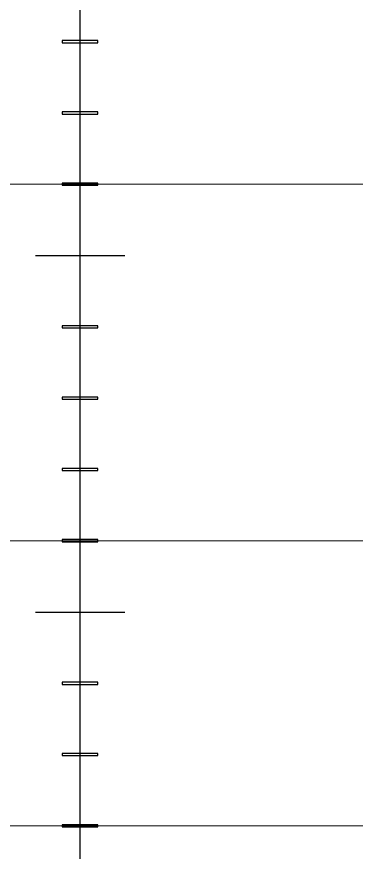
# Model space of a CAD drawing. Header units: millimetres. Extents: x 0 to 53000, y -591 to 24400.
# Drawn here: x 15075.8 to 15123.4, y 2588.1 to 2705.3 of the extents above; entities that cross this region are included whole.
import ezdxf

# ---------------------------------------------------------------- set-up
doc = ezdxf.new("R2010")
doc.units = ezdxf.units.MM
doc.layers.add('КК перф 40х60', color=6, linetype='Continuous', lineweight=30)
doc.layers.add('Основная', color=7, linetype='Continuous', lineweight=30)
doc.layers.add('Привязки', color=2, linetype='Continuous', lineweight=0, plot=False, transparency=0.8)

msp = doc.modelspace()

# ---------------------------------------------------------------- linework, layer by layer
at = {"layer": 'КК перф 40х60'}
msp.add_line((15084.65596, 2471.8489), (15084.65596, 3121.84891), dxfattribs=at)
at = {"layer": 'Основная', "linetype": 'Continuous'}
for p, q in [((15082.15595, 2701.9989), (15082.15595, 2701.6989)), ((15087.15596, 2701.9989), (15082.15595, 2701.9989)), ((15082.15595, 2701.6989), (15087.15596, 2701.6989)), ((15087.15596, 2701.6989), (15087.15596, 2701.9989)), ((15082.15595, 2691.9989), (15082.15595, 2691.69891)), ((15087.15596, 2691.9989), (15082.15595, 2691.9989)), ((15082.15595, 2691.69891), (15087.15596, 2691.69891)), ((15087.15596, 2691.69891), (15087.15596, 2691.9989)), ((15087.15596, 2681.99891), (15082.15595, 2681.99891)), ((15082.15595, 2681.99891), (15082.15595, 2681.69891)), ((15082.15595, 2681.69891), (15087.15596, 2681.69891)), ((15087.15596, 2681.69891), (15087.15596, 2681.99891)), ((15082.15595, 2661.99891), (15082.15595, 2661.6989)), ((15087.15596, 2661.99891), (15082.15595, 2661.99891)), ((15087.15596, 2661.6989), (15087.15596, 2661.99891)), ((15082.15595, 2661.6989), (15087.15596, 2661.6989)), ((15087.15596, 2651.9989), (15082.15595, 2651.9989)), ((15082.15595, 2651.9989), (15082.15595, 2651.6989)), ((15082.15595, 2651.6989), (15087.15596, 2651.6989)), ((15087.15596, 2651.6989), (15087.15596, 2651.9989)), ((15082.15595, 2641.9989), (15082.15595, 2641.69891)), ((15087.15596, 2641.9989), (15082.15595, 2641.9989)), ((15087.15596, 2641.69891), (15087.15596, 2641.9989)), ((15082.15595, 2641.69891), (15087.15596, 2641.69891)), ((15087.15596, 2631.99891), (15082.15595, 2631.99891)), ((15082.15595, 2631.99891), (15082.15595, 2631.6989)), ((15082.15595, 2631.6989), (15087.15596, 2631.6989)), ((15087.15596, 2631.6989), (15087.15596, 2631.99891)), ((15082.15595, 2611.9989), (15082.15595, 2611.69891)), ((15087.15596, 2611.9989), (15082.15595, 2611.9989)), ((15082.15595, 2611.69891), (15087.15596, 2611.69891)), ((15087.15596, 2611.69891), (15087.15596, 2611.9989)), ((15087.15596, 2601.99891), (15082.15595, 2601.99891)), ((15082.15595, 2601.99891), (15082.15595, 2601.6989)), ((15087.15596, 2601.6989), (15087.15596, 2601.99891)), ((15082.15595, 2601.6989), (15087.15596, 2601.6989)), ((15082.15595, 2591.9989), (15082.15595, 2591.69891)), ((15087.15596, 2591.9989), (15082.15595, 2591.9989)), ((15082.15595, 2591.69891), (15087.15596, 2591.69891)), ((15087.15596, 2591.69891), (15087.15596, 2591.9989))]:
    msp.add_line(p, q, dxfattribs=at)
at = {"layer": 'Основная'}
for p, q in [((15078.40596, 2671.84891), (15090.90596, 2671.84891)), ((15078.40596, 2621.84891), (15090.90596, 2621.84891))]:
    msp.add_line(p, q, dxfattribs=at)
at = {"layer": 'Привязки'}
for p, q in [((16279.31202, 2681.84891), (13378.18473, 2681.84891)), ((15087.15596, 2681.84891), (15532.15595, 2681.84891)), ((16279.31202, 2631.84891), (13378.18473, 2631.84891)), ((16279.31202, 2591.84891), (13378.18473, 2591.84891)), ((15087.15596, 2591.84891), (15532.15595, 2591.84891))]:
    msp.add_line(p, q, dxfattribs=at)

doc.saveas('drawing.dxf')
